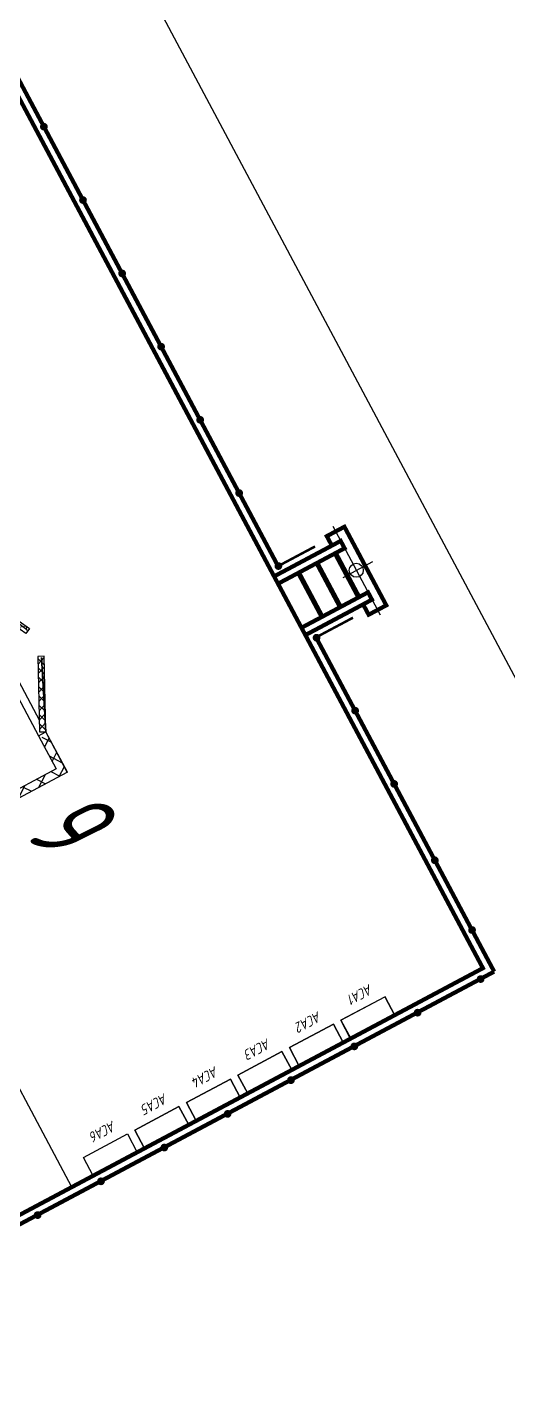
# Model space of a CAD drawing. Extents: x 5370511 to 5386565, y 1010429 to 1053793.
# Drawn here: x 5380000.91 to 5380012.45, y 1040709.19 to 1040742.14 of the extents above; entities that cross this region are included whole.
import ezdxf
from ezdxf import colors
from ezdxf.entities.mleader import LeaderData, LeaderLine
from ezdxf.math import Vec2, Vec3

# ---------------------------------------------------------------- set-up
doc = ezdxf.new("R2010")
doc.units = 0
doc.layers.get('0').update_dxf_attribs({"linetype": 'CONTINUOUS'})
doc.layers.add('ГП_сооружения', color=7, linetype='CONTINUOUS')
for name, color, linetype, lineweight in [('ЭС (09)', 7, 'CONTINUOUS', 13), ('ЭС (текст)', 7, 'CONTINUOUS', 25), ('ЭС (тонкий)', 7, 'CONTINUOUS', 25), ('ЭС сети', 1, 'CONTINUOUS', 50)]:
    doc.layers.add(name, color=color, linetype=linetype, lineweight=lineweight)
doc.styles.add('ГОСТ_НИПИ', font='gost_nipi.shx', dxfattribs={"oblique": 15})
doc.styles.add('ЭС', font='gost_nipi.shx', dxfattribs={"oblique": 14.99997778074544})

# ---------------------------------------------------------------- blocks, each defined once
blk = doc.blocks.new('A$C073B76A8')
at = {"layer": 'ЭС (09)', "ltscale": 0.35, "transparency": 33554687}
h = blk.add_hatch(dxfattribs=at)
h.set_pattern_fill('ANSI37', color=256, scale=0.4999999999999999, angle=-210.0000000000104)
h.set_pattern_definition([(194.9999999999895, (9382.436294134515, -8685.7157042559), (0.4108752340999714, -1.533407249233971), []), (284.9999999999895, (9382.436294134515, -8685.7157042559), (1.533407249233971, 0.4108752340999714), [])])
h.paths.add_polyline_path([(0, 0), (0.7500000000019895, 1.299038105675493), (-14.99010720082833, 10.38659323515151), (-15.74010720082845, 9.087555129475618)])
at = {"transparency": 33554687}
for p, q in [((-14.99010720082833, 10.38659323515151), (-15.74010720082873, 9.087555129475106)), ((0.7500000000019895, 1.299038105675493), (-14.99010720082839, 10.38659323515145))]:
    blk.add_line(p, q, dxfattribs=at)
at = {"linetype": 'Continuous', "transparency": 33554687}
for p, q in [((-15.74010720082725, 9.087555129477664), (0, 0)), ((0, 0), (0.7500000000019895, 1.299038105675493))]:
    blk.add_line(p, q, dxfattribs=at)
blk = doc.blocks.new('*U645')
at = {"layer": 'ГП_сооружения'}
h = blk.add_hatch(color=253, dxfattribs=at)
h.dxf.hatch_style = 1
h.paths.add_polyline_path([(272.6746628057508, 21.9736968531555, -1), (270.8029729512409, 21.97377259907387, -1)])
h = blk.add_hatch(color=253, dxfattribs=at)
h.dxf.hatch_style = 1
h.paths.add_polyline_path([(292.6746627707389, 21.97288746780521, -1), (290.8029729255422, 21.97296321372357, -1)])
h = blk.add_hatch(color=253, dxfattribs=at)
h.dxf.hatch_style = 1
h.paths.add_polyline_path([(312.6746627543534, 21.97207807314169, -1), (310.80297291847, 21.97215381905824, -1)])
h = blk.add_hatch(color=253, dxfattribs=at)
h.dxf.hatch_style = 1
h.paths.add_polyline_path([(332.6245529082726, 21.97127071569901, -1), (330.7528630723891, 21.97134646161555, -1)])
h = blk.add_hatch(color=253, dxfattribs=at)
h.dxf.hatch_style = 1
h.paths.add_polyline_path([(352.5744430621917, 21.97046335825451, -1), (350.7027532262791, 21.97053910417287, -1)])
h = blk.add_hatch(color=253, dxfattribs=at)
h.dxf.hatch_style = 1
h.paths.add_polyline_path([(372.5243332160817, 21.96965600081182, -1), (370.6526433801982, 21.96973174672837, -1)])
h = blk.add_hatch(color=253, dxfattribs=at)
h.dxf.hatch_style = 1
h.paths.add_polyline_path([(390.581540309161, 22.03960990287612, 1), (392.4532301450736, 22.03953417558421, 1)])
h = blk.add_hatch(color=253, dxfattribs=at)
h.dxf.hatch_style = 1
h.paths.add_polyline_path([(410.1133574548066, 22.03881948316791, 1), (411.9850472906901, 22.03874372793632, 1)])
h = blk.add_hatch(color=253, dxfattribs=at)
h.dxf.hatch_style = 1
h.paths.add_polyline_path([(431.8305011406546, 21.96725581213411, -1), (429.9588113047421, 21.96733155805066, -1)])
h = blk.add_hatch(color=253, dxfattribs=at)
h.dxf.hatch_style = 1
h.paths.add_polyline_path([(451.7803912945446, 21.96644845469143, -1), (449.9087014586612, 21.96652420060798, -1)])
h = blk.add_hatch(color=253, dxfattribs=at)
h.dxf.hatch_style = 1
h.paths.add_polyline_path([(472.5885760287447, 21.96644845469143, -1), (470.7168861928612, 21.96652420060798, -1)])
h = blk.add_hatch(color=253, dxfattribs=at)
h.dxf.hatch_style = 1
h.paths.add_polyline_path([(491.6033992590155, 21.96644845469143, -1), (489.7317094231321, 21.96652420060798, -1)])
h = blk.add_hatch(color=253, dxfattribs=at)
h.dxf.hatch_style = 1
h.paths.add_polyline_path([(502.9842238939173, 18.24691513454241, -1), (501.1125340580338, 18.24699088045895, -1)])
h = blk.add_hatch(color=253, dxfattribs=at)
h.dxf.hatch_style = 1
h.paths.add_polyline_path([(502.053615462778, 2.013177241105268, 1), (502.0535397075446, 0.1414873958976841, 1)])
h = blk.add_hatch(color=253, dxfattribs=at)
h.dxf.hatch_style = 1
h.paths.add_polyline_path([(502.052917843147, -15.22554035246935, 1), (502.0528420692872, -17.09723020698652, 1)])
h = blk.add_hatch(color=253, dxfattribs=at)
h.dxf.hatch_style = 1
h.paths.add_polyline_path([(502.0522190925994, -32.49082177808737, 1), (502.0521433839322, -34.36251162329677, 1)])
h = blk.add_hatch(color=253, dxfattribs=at)
h.dxf.hatch_style = 1
h.paths.add_polyline_path([(502.0515206032878, -49.75056848170857, 1), (502.0514448759941, -51.62225832691615, 1)])
h = blk.add_hatch(color=253, dxfattribs=at)
h.dxf.hatch_style = 1
h.paths.add_polyline_path([(502.0508228069093, -66.9934227680103, 1), (502.0507470516759, -68.86511260390284, 1)])
h = blk.add_hatch(color=253, dxfattribs=at)
h.dxf.hatch_style = 1
h.paths.add_polyline_path([(502.0501243695771, -84.25188518012942, 1), (502.0500486143437, -86.12357501602378, 1)])
h = blk.add_hatch(color=253, dxfattribs=at)
h.dxf.hatch_style = 1
h.paths.add_polyline_path([(502.049425756778, -101.514683289987, 1), (502.049350020171, -103.3863731351928, 1)])
at = {"layer": 'ЭС (тонкий)', "transparency": 33554687}
h = blk.add_hatch(dxfattribs=at)
h.set_pattern_fill('ANSI37', color=253, angle=79.77202800376043)
h.set_pattern_definition([(124.7720280037604, (389.8221076882319, -736.7669303502602), (-2.608033060492139, -1.810742542544358), []), (214.7720280037603, (389.8221076882319, -736.7669303502602), (1.810742542544358, -2.608033060492139), [])])
h.paths.add_polyline_path([(222.3977735015176, -46.04235934410394), (262.3977735015212, -46.04235934396388), (262.3977735015285, -48.0423593439657), (222.3977735015285, -48.04235934410394)])
h.paths.add_polyline_path([(271.397773499664, -48.04235934393296), (273.3977734996622, -48.04235934392568), (273.3977734998332, -97.04235934392568), (271.397773499835, -97.04235934393296)], flags=17)
h.paths.add_polyline_path([(211.3977735035658, -99.04235934414396), (351.3977734914586, -99.04235934365465), (411.3977734877333, -99.04235934345274), (411.3977734877242, -96.12499739853706), (409.3977734877242, -96.12499739854252), (409.397773487726, -97.0423593434582), (351.3977734914513, -97.04235934365647), (351.3977734912803, -48.04235934365647), (409.397773487555, -48.04235934252506), (409.3977734877242, -96.58367837006813), (411.3977734877242, -96.12499739853706), (411.3977734875514, -46.0423593425196), (298.164321817512, -46.04235934383837), (298.1643218175211, -48.04235934384201), (349.3977734912785, -48.04235934366193), (349.3977734914531, -97.0423593427306), (213.3977735035567, -97.04235934413668), (213.3977735033893, -48.04235934320536), (280.1643218193838, -48.04235934297617), (280.1643218193783, -46.04235934390385), (211.397773503382, -46.042359343209)])
h.paths.add_polyline_path([(401.1258575833069, -46.04235934348367), (360.3977734894104, -46.04235934362737), (360.3977734894213, -48.04235934362373), (401.1258575833087, -48.04235934348549)])
at = {"layer": 'ГП_сооружения', "color": 253}
for p, q in [((401.2270654577942, 34.47486693271401), (401.2273944574181, 42.60494349090493)), ((389.1697162230039, 38.09552961982934), (413.405528815033, 38.09454884218337))]:
    blk.add_line(p, q, dxfattribs=at)
for points, const_width in [([(409.227114819666, 35.69471794465005), (412.0485616794094, 35.69460372550873), (412.0487559318781, 40.49460376330114), (390.6471723691275, 40.49546983245943), (390.6469781166588, 35.69546985054637), (393.227114836488, 35.69536545293101)], 1), ([(393.2273090889566, 40.4953654441573), (395.2273090891895, 40.49528448699436)], 1), ([(407.227309081215, 40.49479888372423), (409.2273090814479, 40.49471792656311)], 1), ([(407.2271097074618, 35.56825162866642), (395.2271097154362, 35.56873725987623)], 1.2), ([(395.2271148367208, 35.69528449576808), (407.2271148287464, 35.69479886455827)], 1), ([(407.2269073611305, 30.56825164207419), (395.2269073597918, 30.56873725465937)], 1.2), ([(407.2267050334258, 25.56825162754046), (395.2267050134606, 25.56873726806714)], 1.2)]:
    blk.add_lwpolyline(points, dxfattribs=dict(at, const_width=const_width))
at = {"layer": 'ГП_сооружения', "color": 253, "const_width": 1}
for points in [[(393.2272119720355, 38.09536544388664), (393.2264783946221, 19.96881819665884), (409.2264783778, 19.96817070700433), (409.2272119552135, 38.09471793560749), (407.2272119642939, 38.09479888345538), (407.2264783775672, 19.96825161759932), (395.2264784041681, 19.96873728606204), (395.2272119443287, 38.09528447741411)], [(499.9906101680835, 19.96449753974844), (0.0008087674568741932, 19.9847317608195), (-0.00938948796169825, -190.0051513877681), (499.980411912665, -190.0253850907245)]]:
    blk.add_lwpolyline(points, close=True, dxfattribs=at)
at = {"layer": 'ГП_сооружения', "color": 253, "ltscale": 0.3}
for points, const_width in [([(391.5030553239694, 21.9688879644558), (391.5034626334154, 32.033318211655)], 0.6000000000000002), ([(410.9094429463794, 21.9681025835356), (410.9098502558254, 32.03253282142339)], 0.6000000000000002), ([(391.5030553239694, 21.9688879644558), (164.7887312340672, 21.97806290847745)], 1), ([(501.9964552156898, 21.96441636817258), (410.9094429463794, 21.9681025835356)], 1), ([(501.9926222823005, -192.4584931339143), (501.9964552156898, 21.96441636817258)], 1)]:
    blk.add_lwpolyline(points, dxfattribs=dict(at, const_width=const_width))
at = {"layer": 'ГП_сооружения', "color": 253}
blk.add_circle((401.2272119543113, 38.09504168043475), 1.680000000000001, dxfattribs=at)
at = {"layer": 'ЭС (тонкий)', "color": 253, "transparency": 33554687}
for p, q in [((397.3977734898797, -46.04235934443136), (363.7318247073015, -46.04235934361645)), ((411.397773487555, -46.04235934251778), (400.397773489414, -46.04235934349094)), ((411.397773487555, -46.04235934251778), (411.3977734877387, -99.04235934345274)), ((360.3977734894213, -48.04235934362555), (400.3977734898924, -48.04235934348912)), ((400.3977734898924, -48.04235934348912), (409.3977734875605, -48.04235934252688)), ((409.3977734875605, -48.04235934252688), (409.3977734877315, -97.0423593434582))]:
    blk.add_line(p, q, dxfattribs=at)
for points in [[(499.9954040650091, -4.034693494867611), (494.9954040691127, -4.034491148529128), (494.9949184378829, -16.03449113870295), (499.9949184337793, -16.03469348504143), (499.9954040650091, -4.034693494867611)], [(499.9954017452337, -16.09201506853685), (494.9954017452337, -16.09201506853708), (494.9954017452337, -4.09201506853708), (499.9954017452337, -4.092015068536853), (499.9954017452337, -16.09201506853685)], [(499.9948359173768, -18.07368331320242), (494.9948359214804, -18.07348096686394), (494.9943502902506, -30.07348095703958), (499.994350286147, -30.07368330337806), (499.9948359173768, -18.07368331320242)], [(499.994350290257, -30.07348095707573), (494.994350290257, -30.07348095707596), (494.994350290257, -18.07348095707596), (499.994350290257, -18.07348095707573), (499.994350290257, -30.07348095707573)], [(499.9942677697154, -32.11267313153905), (494.994267773819, -32.11247078520057), (494.9937821426183, -44.11247077537439), (499.9937821385147, -44.11267312171287), (499.9942677697154, -32.11267313153905)], [(499.9937821426247, -44.11247077541054), (494.9937821426247, -44.11247077541077), (494.9937821426247, -32.11247077541077), (499.9937821426247, -32.11247077541054), (499.9937821426247, -44.11247077541054)], [(376.6423666530998, -38.54904656985104), (360.4020631468982, -46.04838934280428), (350.4020631550763, -46.04798465012914), (350.3999182839132, -99.04798460672987), (411.399918233971, -99.0504532320499), (411.4020631051342, -46.05045327544917), (400.4020631141564, -46.05000811350669), (384.1623666469484, -38.54935089874175)], [(384.1623666469484, -38.54935089874175), (400.4020631141564, -46.05000811350669)], [(400.3977734898924, -48.04235934348912), (400.397773489414, -46.04235934349094)], [(499.9936996220831, -46.15166294987387), (494.9936996261868, -46.15146060353538), (494.993213994986, -58.1514605937092), (499.9932139908824, -58.15166294004769), (499.9936996220831, -46.15166294987387)], [(499.9953443949162, -58.15146067996182), (494.9953443949162, -58.15146067996204), (494.9953443949162, -46.15146067996204), (499.9953443949162, -46.15146067996182), (499.9953443949162, -58.15146067996182)], [(499.9931314744508, -60.19065276820868), (494.9931314785545, -60.1904504218702), (494.9926458473537, -72.19045041204402), (499.9926458432501, -72.1906527583825), (499.9931314744508, -60.19065276820868)], [(499.9953270419342, -72.1904505205872), (494.9953270419342, -72.19045052058743), (494.9953270419342, -60.19045052058743), (499.9953270419342, -60.19045052058721), (499.9953270419342, -72.1904505205872)], [(499.9953270419348, -86.2294403612126), (494.9953270419348, -86.22944036121282), (494.9953270419348, -74.22944036121282), (499.9953270419348, -74.2294403612126), (499.9953270419348, -86.2294403612126)]]:
    blk.add_lwpolyline(points, dxfattribs=at)
blk.add_lwpolyline([(499.9919416972307, -92.01609541541768), (449.8577540657179, -92.0512626697797), (449.8553259096561, -152.051262620647), (499.9895135411689, -152.0160953755982)], close=True, dxfattribs=at)
at = {"layer": 'ЭС (тонкий)', "color": 253, "transparency": 33554687, "xscale": -1, "rotation": 356.7374675347008}
blk.add_blockref('A$C073B76A8', (361.0726281493623, -47.38197540388069), dxfattribs=at)
at = {"layer": 'ЭС (тонкий)', "color": 253, "transparency": 33554687, "rotation": 3.26253246569524}
blk.add_blockref('A$C073B76A8', (399.7229188299441, -47.3819754028184), dxfattribs=at)
at = {"layer": 'ЭС (текст)', "color": 253, "transparency": 33554687, "style": 'ЭС', "oblique": 15}
for s, p in [('АСА1', (490.4274294996571, -5.874822987446692)), ('АСА2', (490.4263780446804, -19.85628887598557)), ('АСА3', (490.4258098970481, -33.7070059278243)), ('АСА4', (490.4273721493396, -47.93426859887165)), ('АСА5', (490.4273547963576, -61.78498567300096)), ('АСА6', (490.4273547963583, -75.82397551362635))]:
    blk.add_text(s, height=2.5, rotation=270, dxfattribs=at).set_placement(p)
blk = doc.blocks.new('_None')

msp = doc.modelspace()

# ---------------------------------------------------------------- linework, layer by layer
at = {"color": 8}
msp.add_lwpolyline([(5379991.852368855, 1040765.506402467), (5379982.909276159, 1040782.291641298), (5380067.628439375, 1040827.440004266), (5380220.923069456, 1040539.730504278), (5380143.25915099, 1040498.350366902), (5380128.102698604, 1040526.796448089, 0.4134332961941753), (5380111.897659177, 1040531.759235195), (5380109.979863506, 1040530.740517964), (5380103.866888667, 1040542.213596828), (5380105.728162439, 1040543.202391707, 0.4149942592872639), (5380110.704191684, 1040559.450670826), (5380065.107051268, 1040645.029231454, 0.4142135623195276), (5380048.873770929, 1040649.977019784), (5380047.048470135, 1040649.004480678), (5380040.953616607, 1040660.44354873, 0.3099728372466951), (5380041.726618996, 1040671.900248836), (5379991.852368855, 1040765.506402467)], format="xyb", dxfattribs=at)

# ---------------------------------------------------------------- texts
at = {"style": 'ГОСТ_НИПИ', "oblique": 15, "width": 0.8}
msp.add_text('9', height=2, rotation=311.4992794700775, dxfattribs=at).set_placement((5380000.778629996, 1040722.777090577))

# ---------------------------------------------------------------- next in the draw order: block references
at = {"layer": 'ЭС сети', "color": 1, "lineweight": 15, "xscale": 0.09999999999999999, "yscale": 0.09999999999999999, "zscale": 0.09999999999999999, "rotation": 298.0491553101125}
msp.add_blockref('*U645', (5379986.584096273, 1040762.701537619), dxfattribs=at)

# ---------------------------------------------------------------- next in the draw order: leaders
ml = msp.add_multileader_mtext('Standard')
ml.set_content('{\\Fgost_ful|c204;\\H1.00002x;2-х ярусная балка \\Pкабельной эстакады\\P\\f@Batang|b0|i0|c204|p18;\\H0.99998x;\\Q0;□\\fMS Shell Dlg 2|b0|i0|c204|p0;\\H0.70833x;\\Q15; \\Fgost_ful|c204;\\H1.4118x;140х140х5}', color=256, style='ГОСТ_НИПИ')
ml.set_leader_properties()
ml.set_arrow_properties(name='NONE')
ml.build(insert=Vec2(0, 0))
ml.multileader.update_dxf_attribs({"text_left_attachment_type": 6, "text_right_attachment_type": 6, "dogleg_length": 0.36})
ctx = ml.context
ctx.base_point, ctx.char_height, ctx.landing_gap_size, ctx.plane_origin, ctx.plane_x_axis, ctx.plane_y_axis = Vec3(5380004.251443097, 1040770.189755749), 3, 0.5, Vec3(5379868.405246147, 1040806.268258186), Vec3(0.4702288900906857, -0.8825444979852755), Vec3(0.8825444979852755, 0.4702288900906857)
ctx.left_attachment, ctx.right_attachment, ctx.text_align_type = 6, 6, 1
notes = []
notes.append((ctx, [(0, (1, 1, 0), (5380004.082160697, 1040770.507471768), (0.4702288900906856, -0.8825444979852755), 0.36, [(2, [(5379979.142594306, 1040776.668047878), (5380000.367819382, 1040797.257666553), (5380044.410585798, 1040779.731318544)], 0, [])])]))
ctx.mtext.insert, ctx.mtext.text_direction, ctx.mtext.rotation, ctx.mtext.alignment, ctx.mtext.flow_direction = Vec3(5380015.287609178, 1040757.132507234), Vec3(0.4702288900906857, -0.8825444979852755), 5.201939092949404, 2, 5
for ctx, leaders in notes:
    for number, flags, end, landing, length, lines in leaders:
        leader = LeaderData()
        leader.index, (leader.has_last_leader_line, leader.has_dogleg_vector, leader.attachment_direction) = number, flags
        leader.last_leader_point, leader.dogleg_vector, leader.dogleg_length = Vec3(end), Vec3(landing), length
        for number, points, colour, breaks in lines:
            line = LeaderLine()
            line.index, line.vertices, line.color, line.breaks = number, Vec3.list(points), colors.encode_raw_color(colour), breaks
            leader.lines.append(line)
        ctx.leaders.append(leader)

doc.saveas('drawing.dxf')
